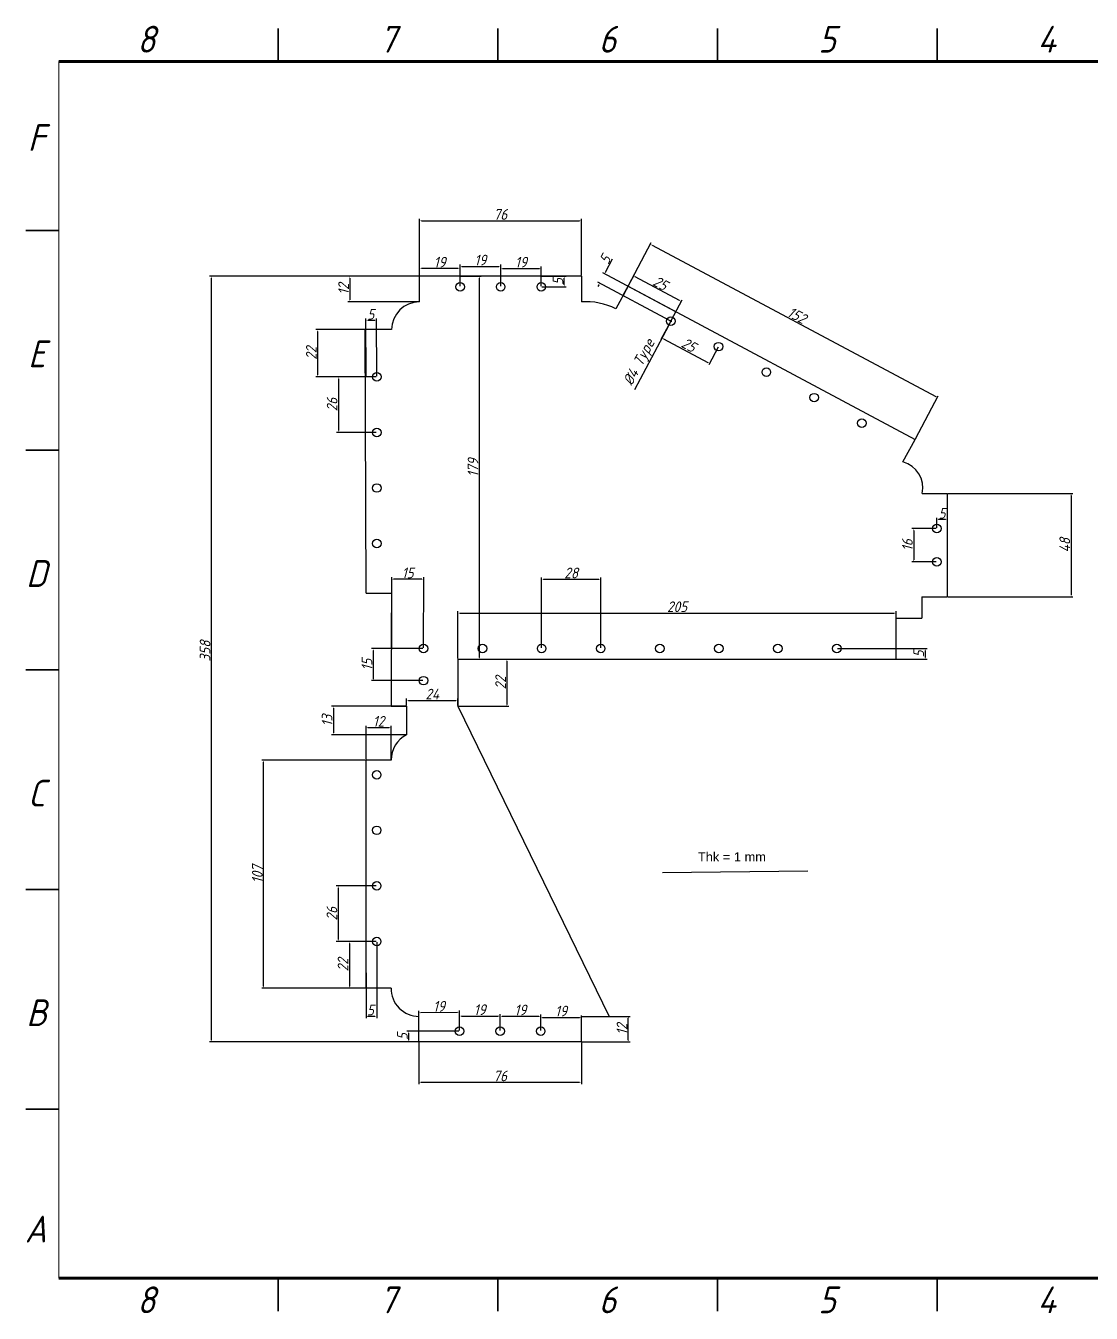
# Model space of a CAD drawing. Header units: inches. Extents: x 25 to 879, y 10 to 612.
# Drawn here: x 25 to 523, y 10 to 612 of the extents above; entities that cross this region are included whole.
import ezdxf

# ---------------------------------------------------------------- set-up
doc = ezdxf.new("R2010")
doc.units = ezdxf.units.IN
doc.header["$MEASUREMENT"] = 0
doc.styles.add('Geniso', font='geniso.shx', dxfattribs={"oblique": 15})
doc.styles.get("Standard").update_dxf_attribs({"font": 'arial.ttf'})
doc.dimstyles.new('Copy of Standard', dxfattribs={"dimscale": 5, "dimtxt": 1, "dimasz": 0.18, "dimexe": 0.18, "dimexo": 0.0625, "dimgap": 0.09, "dimtad": 1, "dimdec": 0, "dimzin": 0, "dimdsep": 46, "dimtxsty": 'Geniso', "dimcen": 0.09, "dimclrd": 1, "dimclre": 1, "dimadec": 0, "dimazin": 0, "dimtfac": 1, "dimtdec": 0, "dimtofl": 0, "dimtmove": 0, "dimatfit": 0, "dimfxl": 1, "dimtolj": 1, "dimtzin": 0, "dimlwd": -1, "dimlwe": -1, "dimarcsym": 0})

# ---------------------------------------------------------------- blocks, each defined once
blk = doc.blocks.new('*D140')
at = {"color": 1, "transparency": 16777216}
for p, q in [((306.62, 490.37), (317.35, 510.5)), ((317.72, 509.28), (450.38, 438.53)), ((440.87, 418.77), (451.6, 438.9))]:
    blk.add_line(p, q, dxfattribs=at)
for points in [[(317.79, 509.41), (317.65, 509.15), (316.93, 509.7)], [(450.45, 438.66), (450.31, 438.39), (451.18, 438.1)]]:
    blk.add_solid(points, dxfattribs=at)
at = {"layer": 'Defpoints', "color": 0, "transparency": 16777216}
for p in [(306.47, 490.09), (451.18, 438.1), (440.72, 418.49)]:
    blk.add_point(p, dxfattribs=at)
at = {"color": 0, "transparency": 16777216, "insert": (385.44, 476.51), "char_height": 5, "attachment_point": 5, "rotation": 331.92751, "style": 'Geniso'}
blk.add_mtext('\\A1;152', dxfattribs=at)
blk = doc.blocks.new('*D141')
at = {"color": 1, "transparency": 16777216}
for p, q in [((208.9, 495.11), (208.9, 521.63)), ((209.8, 520.73), (283.75, 520.73)), ((284.65, 495.11), (284.65, 521.63))]:
    blk.add_line(p, q, dxfattribs=at)
for points in [[(209.8, 520.88), (209.8, 520.58), (208.9, 520.73)], [(283.75, 520.88), (283.75, 520.58), (284.65, 520.73)]]:
    blk.add_solid(points, dxfattribs=at)
at = {"layer": 'Defpoints', "color": 0, "transparency": 16777216}
for p in [(284.65, 520.73), (208.9, 494.8), (284.65, 494.8)]:
    blk.add_point(p, dxfattribs=at)
at = {"color": 0, "transparency": 16777216, "insert": (246.77, 523.68), "char_height": 5, "attachment_point": 5, "style": 'Geniso'}
blk.add_mtext('\\A1;76', dxfattribs=at)
blk = doc.blocks.new('*D142')
at = {"color": 1, "transparency": 16777216}
for p, q in [((456.21, 393.2), (514.61, 393.2)), ((513.71, 392.3), (513.71, 345.7)), ((456.21, 344.8), (514.61, 344.8))]:
    blk.add_line(p, q, dxfattribs=at)
for points in [[(513.56, 392.3), (513.86, 392.3), (513.71, 393.2)], [(513.56, 345.7), (513.86, 345.7), (513.71, 344.8)]]:
    blk.add_solid(points, dxfattribs=at)
at = {"layer": 'Defpoints', "color": 0, "transparency": 16777216}
for p in [(455.9, 393.2), (455.9, 344.8), (513.71, 344.8)]:
    blk.add_point(p, dxfattribs=at)
at = {"color": 0, "transparency": 16777216, "insert": (510.76, 369), "char_height": 5, "attachment_point": 5, "rotation": 90, "style": 'Geniso'}
blk.add_mtext('\\A1;48', dxfattribs=at)
blk = doc.blocks.new('*D143')
at = {"color": 1, "transparency": 16777216}
for p, q in [((228.21, 494.8), (237.82, 494.8)), ((236.92, 316.52), (236.92, 493.9)), ((228.21, 315.62), (237.82, 315.62))]:
    blk.add_line(p, q, dxfattribs=at)
for points in [[(236.77, 493.9), (237.07, 493.9), (236.92, 494.8)], [(236.77, 316.52), (237.07, 316.52), (236.92, 315.62)]]:
    blk.add_solid(points, dxfattribs=at)
at = {"layer": 'Defpoints', "color": 0, "transparency": 16777216}
for p in [(227.9, 494.8), (236.92, 494.8), (227.9, 315.62)]:
    blk.add_point(p, dxfattribs=at)
at = {"color": 0, "transparency": 16777216, "insert": (233.97, 405.21), "char_height": 5, "attachment_point": 5, "rotation": 90, "style": 'Geniso'}
blk.add_mtext('\\A1;179', dxfattribs=at)
blk = doc.blocks.new('*D144')
at = {"color": 1, "transparency": 16777216}
for p, q in [((208.58, 494.8), (175.46, 494.8)), ((176.36, 493.9), (176.36, 483.7)), ((208.58, 482.8), (175.46, 482.8))]:
    blk.add_line(p, q, dxfattribs=at)
for points in [[(176.21, 493.9), (176.51, 493.9), (176.36, 494.8)], [(176.21, 483.7), (176.51, 483.7), (176.36, 482.8)]]:
    blk.add_solid(points, dxfattribs=at)
at = {"layer": 'Defpoints', "color": 0, "transparency": 16777216}
for p in [(208.9, 494.8), (176.36, 482.8), (208.9, 482.8)]:
    blk.add_point(p, dxfattribs=at)
at = {"color": 0, "transparency": 16777216, "insert": (173.41, 488.8), "char_height": 5, "attachment_point": 5, "rotation": 90, "style": 'Geniso'}
blk.add_mtext('\\A1;12', dxfattribs=at)
blk = doc.blocks.new('*D145')
at = {"color": 1, "transparency": 16777216}
for p, q in [((226.89, 315.93), (226.89, 338.14)), ((227.79, 337.24), (431, 337.24)), ((431.9, 315.93), (431.9, 338.14))]:
    blk.add_line(p, q, dxfattribs=at)
for points in [[(227.79, 337.39), (227.79, 337.09), (226.89, 337.24)], [(431, 337.39), (431, 337.09), (431.9, 337.24)]]:
    blk.add_solid(points, dxfattribs=at)
at = {"layer": 'Defpoints', "color": 0, "transparency": 16777216}
for p in [(431.9, 337.24), (226.89, 315.62), (431.9, 315.62)]:
    blk.add_point(p, dxfattribs=at)
at = {"color": 0, "transparency": 16777216, "insert": (329.4, 340.19), "char_height": 5, "attachment_point": 5, "style": 'Geniso'}
blk.add_mtext('\\A1;205', dxfattribs=at)
blk = doc.blocks.new('*D146')
at = {"color": 1, "transparency": 16777216}
for p, q in [((295.96, 496.72), (299.26, 502.9)), ((328.54, 478.32), (294.74, 496.35)), ((292.76, 490.72), (292.34, 489.92)), ((326.19, 473.91), (292.39, 491.94))]:
    blk.add_line(p, q, dxfattribs=at)
for points in [[(295.83, 496.79), (296.09, 496.65), (295.54, 495.92)], [(292.63, 490.79), (292.89, 490.65), (293.18, 491.51)]]:
    blk.add_solid(points, dxfattribs=at)
at = {"layer": 'Defpoints', "color": 0, "transparency": 16777216}
for p in [(295.54, 495.92), (328.82, 478.17), (326.47, 473.76)]:
    blk.add_point(p, dxfattribs=at)
at = {"color": 0, "transparency": 16777216, "insert": (295.75, 502.59), "char_height": 5, "attachment_point": 5, "rotation": 61.92751, "style": 'Geniso'}
blk.add_mtext('\\A1;5', dxfattribs=at)
blk = doc.blocks.new('*D147')
at = {"color": 1, "transparency": 16777216}
for p, q in [((325.34, 471.64), (309.44, 441.64)), ((326.02, 473.76), (326.92, 473.76)), ((326.47, 473.31), (326.47, 474.21))]:
    blk.add_line(p, q, dxfattribs=at)
blk.add_solid([(325.21, 471.71), (325.47, 471.57), (325.76, 472.44)], dxfattribs=at)
at = {"layer": 'Defpoints', "color": 0, "transparency": 16777216}
for p in [(325.76, 472.44), (327.17, 475.09)]:
    blk.add_point(p, dxfattribs=at)
at = {"color": 0, "transparency": 16777216, "insert": (312.14, 454.37), "char_height": 5, "attachment_point": 5, "rotation": 62.07586, "style": 'Geniso'}
blk.add_mtext('\\A1;%%C4 Type', dxfattribs=at)
blk = doc.blocks.new('*D148')
at = {"color": 1, "transparency": 16777216}
for p, q in [((266.21, 494.8), (277.53, 494.8)), ((276.63, 490.7), (276.63, 493.9)), ((266.21, 489.8), (277.53, 489.8))]:
    blk.add_line(p, q, dxfattribs=at)
for points in [[(276.48, 493.9), (276.78, 493.9), (276.63, 494.8)], [(276.48, 490.7), (276.78, 490.7), (276.63, 489.8)]]:
    blk.add_solid(points, dxfattribs=at)
at = {"layer": 'Defpoints', "color": 0, "transparency": 16777216}
for p in [(265.9, 494.8), (276.63, 494.8), (265.9, 489.8)]:
    blk.add_point(p, dxfattribs=at)
at = {"color": 0, "transparency": 16777216, "insert": (273.68, 492.3), "char_height": 5, "attachment_point": 5, "rotation": 90, "style": 'Geniso'}
blk.add_mtext('\\A1;5', dxfattribs=at)
blk = doc.blocks.new('*D149')
at = {"color": 1, "transparency": 16777216}
for p, q in [((183.96, 448.03), (183.88, 474.94)), ((187.98, 474.05), (184.78, 474.05)), ((188.96, 448.04), (188.88, 474.96))]:
    blk.add_line(p, q, dxfattribs=at)
for points in [[(184.78, 474.2), (184.78, 473.9), (183.88, 474.04)], [(187.98, 474.2), (187.98, 473.9), (188.88, 474.06)]]:
    blk.add_solid(points, dxfattribs=at)
at = {"layer": 'Defpoints', "color": 0, "transparency": 16777216}
for p in [(183.88, 474.04), (183.96, 447.71), (188.96, 447.73)]:
    blk.add_point(p, dxfattribs=at)
at = {"color": 0, "transparency": 16777216, "insert": (186.14, 477), "char_height": 5, "attachment_point": 5, "rotation": 0.16453, "style": 'Geniso'}
blk.add_mtext('\\A1;5', dxfattribs=at)
blk = doc.blocks.new('*D151')
at = {"color": 1, "transparency": 16777216}
for p, q in [((450.89, 377.11), (450.87, 381.83)), ((454.97, 380.96), (451.77, 380.94)), ((455.89, 377.13), (455.87, 381.86))]:
    blk.add_line(p, q, dxfattribs=at)
for points in [[(451.77, 381.09), (451.77, 380.79), (450.87, 380.93)], [(454.97, 381.11), (454.97, 380.81), (455.87, 380.96)]]:
    blk.add_solid(points, dxfattribs=at)
at = {"layer": 'Defpoints', "color": 0, "transparency": 16777216}
for p in [(450.87, 380.93), (450.9, 376.79), (455.9, 376.82)]:
    blk.add_point(p, dxfattribs=at)
at = {"color": 0, "transparency": 16777216, "insert": (453.35, 383.9), "char_height": 5, "attachment_point": 5, "rotation": 0.3309, "style": 'Geniso'}
blk.add_mtext('\\A1;5', dxfattribs=at)
blk = doc.blocks.new('*D139')
at = {"color": 1, "transparency": 16777216}
for p, q in [((226.58, 494.8), (110.69, 494.8)), ((111.59, 137.52), (111.59, 493.9)), ((226.58, 136.62), (110.69, 136.62))]:
    blk.add_line(p, q, dxfattribs=at)
for points in [[(111.44, 493.9), (111.74, 493.9), (111.59, 494.8)], [(111.44, 137.52), (111.74, 137.52), (111.59, 136.62)]]:
    blk.add_solid(points, dxfattribs=at)
at = {"layer": 'Defpoints', "color": 0, "transparency": 16777216}
for p in [(111.59, 494.8), (226.89, 494.8), (226.89, 136.62)]:
    blk.add_point(p, dxfattribs=at)
at = {"color": 0, "transparency": 16777216, "insert": (108.64, 319.45), "char_height": 5, "attachment_point": 5, "rotation": 90, "style": 'Geniso'}
blk.add_mtext('\\A1;358', dxfattribs=at)
blk = doc.blocks.new('*D152')
at = {"color": 1, "transparency": 16777216}
for p, q in [((227.31, 141.72), (203.01, 141.72)), ((203.91, 137.52), (203.91, 140.82)), ((227.31, 136.62), (203.01, 136.62))]:
    blk.add_line(p, q, dxfattribs=at)
for points in [[(203.76, 140.82), (204.06, 140.82), (203.91, 141.72)], [(203.76, 137.52), (204.06, 137.52), (203.91, 136.62)]]:
    blk.add_solid(points, dxfattribs=at)
at = {"layer": 'Defpoints', "color": 0, "transparency": 16777216}
for p in [(203.91, 141.72), (227.62, 141.72), (227.62, 136.62)]:
    blk.add_point(p, dxfattribs=at)
at = {"color": 0, "transparency": 16777216, "insert": (200.96, 139.17), "char_height": 5, "attachment_point": 5, "rotation": 90, "style": 'Geniso'}
blk.add_mtext('\\A1;5', dxfattribs=at)
blk = doc.blocks.new('*D153')
at = {"color": 1, "transparency": 16777216}
for p, q in [((188.9, 183.31), (188.9, 147.73)), ((183.9, 169.04), (183.9, 147.73)), ((184.8, 148.63), (188, 148.63))]:
    blk.add_line(p, q, dxfattribs=at)
for points in [[(184.8, 148.78), (184.8, 148.48), (183.9, 148.63)], [(188, 148.78), (188, 148.48), (188.9, 148.63)]]:
    blk.add_solid(points, dxfattribs=at)
at = {"layer": 'Defpoints', "color": 0, "transparency": 16777216}
for p in [(188.9, 183.62), (183.9, 169.35), (188.9, 148.63)]:
    blk.add_point(p, dxfattribs=at)
at = {"color": 0, "transparency": 16777216, "insert": (185.97, 151.58), "char_height": 5, "attachment_point": 5, "style": 'Geniso'}
blk.add_mtext('\\A1;5', dxfattribs=at)
blk = doc.blocks.new('*D154')
at = {"color": 1, "transparency": 16777216}
for p, q in [((188.58, 209.62), (169.99, 209.62)), ((170.89, 208.72), (170.89, 184.52)), ((188.58, 183.62), (169.99, 183.62))]:
    blk.add_line(p, q, dxfattribs=at)
for points in [[(170.74, 208.72), (171.04, 208.72), (170.89, 209.62)], [(170.74, 184.52), (171.04, 184.52), (170.89, 183.62)]]:
    blk.add_solid(points, dxfattribs=at)
at = {"layer": 'Defpoints', "color": 0, "transparency": 16777216}
for p in [(188.9, 209.62), (170.89, 183.62), (188.9, 183.62)]:
    blk.add_point(p, dxfattribs=at)
at = {"color": 0, "transparency": 16777216, "insert": (167.94, 196.62), "char_height": 5, "attachment_point": 5, "rotation": 90, "style": 'Geniso'}
blk.add_mtext('\\A1;26', dxfattribs=at)
blk = doc.blocks.new('*D155')
at = {"color": 1, "transparency": 16777216}
for p, q in [((188.65, 447.73), (170.11, 447.73)), ((171.01, 446.83), (171.01, 422.63)), ((188.65, 421.73), (170.11, 421.73))]:
    blk.add_line(p, q, dxfattribs=at)
for points in [[(170.86, 446.83), (171.16, 446.83), (171.01, 447.73)], [(170.86, 422.63), (171.16, 422.63), (171.01, 421.73)]]:
    blk.add_solid(points, dxfattribs=at)
at = {"layer": 'Defpoints', "color": 0, "transparency": 16777216}
for p in [(188.96, 447.73), (171.01, 421.73), (188.96, 421.73)]:
    blk.add_point(p, dxfattribs=at)
at = {"color": 0, "transparency": 16777216, "insert": (168.06, 434.73), "char_height": 5, "attachment_point": 5, "rotation": 90, "style": 'Geniso'}
blk.add_mtext('\\A1;26', dxfattribs=at)
blk = doc.blocks.new('*D156')
at = {"color": 1, "transparency": 16777216}
for p, q in [((183.58, 268.44), (135.12, 268.44)), ((136.02, 162.7), (136.02, 267.54)), ((183.58, 161.8), (135.12, 161.8))]:
    blk.add_line(p, q, dxfattribs=at)
for points in [[(135.87, 267.54), (136.17, 267.54), (136.02, 268.44)], [(135.87, 162.7), (136.17, 162.7), (136.02, 161.8)]]:
    blk.add_solid(points, dxfattribs=at)
at = {"layer": 'Defpoints', "color": 0, "transparency": 16777216}
for p in [(136.02, 268.44), (183.9, 268.44), (183.9, 161.8)]:
    blk.add_point(p, dxfattribs=at)
at = {"color": 0, "transparency": 16777216, "insert": (133.07, 215.12), "char_height": 5, "attachment_point": 5, "rotation": 90, "style": 'Geniso'}
blk.add_mtext('\\A1;107', dxfattribs=at)
blk = doc.blocks.new('*D158')
at = {"color": 1, "transparency": 16777216}
for p, q in [((208.65, 136.31), (208.65, 116.91)), ((284.65, 136.31), (284.65, 116.91)), ((209.55, 117.81), (283.75, 117.81))]:
    blk.add_line(p, q, dxfattribs=at)
for points in [[(209.55, 117.96), (209.55, 117.66), (208.65, 117.81)], [(283.75, 117.96), (283.75, 117.66), (284.65, 117.81)]]:
    blk.add_solid(points, dxfattribs=at)
at = {"layer": 'Defpoints', "color": 0, "transparency": 16777216}
for p in [(208.65, 136.62), (284.65, 136.62), (284.65, 117.81)]:
    blk.add_point(p, dxfattribs=at)
at = {"color": 0, "transparency": 16777216, "insert": (246.65, 120.76), "char_height": 5, "attachment_point": 5, "style": 'Geniso'}
blk.add_mtext('\\A1;76', dxfattribs=at)
blk = doc.blocks.new('*D159')
at = {"color": 1, "transparency": 16777216}
for p, q in [((284.96, 148.62), (307.5, 148.62)), ((306.6, 137.52), (306.6, 147.72)), ((284.96, 136.62), (307.5, 136.62))]:
    blk.add_line(p, q, dxfattribs=at)
for points in [[(306.45, 147.72), (306.75, 147.72), (306.6, 148.62)], [(306.45, 137.52), (306.75, 137.52), (306.6, 136.62)]]:
    blk.add_solid(points, dxfattribs=at)
at = {"layer": 'Defpoints', "color": 0, "transparency": 16777216}
for p in [(284.65, 148.62), (306.6, 148.62), (284.65, 136.62)]:
    blk.add_point(p, dxfattribs=at)
at = {"color": 0, "transparency": 16777216, "insert": (303.65, 142.62), "char_height": 5, "attachment_point": 5, "rotation": 90, "style": 'Geniso'}
blk.add_mtext('\\A1;12', dxfattribs=at)
blk = doc.blocks.new('*D160')
at = {"color": 1, "transparency": 16777216}
for p, q in [((227.21, 315.62), (250.73, 315.62)), ((249.83, 314.72), (249.83, 294.52)), ((227.21, 293.62), (250.73, 293.62))]:
    blk.add_line(p, q, dxfattribs=at)
for points in [[(249.68, 314.72), (249.98, 314.72), (249.83, 315.62)], [(249.68, 294.52), (249.98, 294.52), (249.83, 293.62)]]:
    blk.add_solid(points, dxfattribs=at)
at = {"layer": 'Defpoints', "color": 0, "transparency": 16777216}
for p in [(226.89, 315.62), (226.89, 293.62), (249.83, 293.62)]:
    blk.add_point(p, dxfattribs=at)
at = {"color": 0, "transparency": 16777216, "insert": (246.88, 304.62), "char_height": 5, "attachment_point": 5, "rotation": 90, "style": 'Geniso'}
blk.add_mtext('\\A1;22', dxfattribs=at)
blk = doc.blocks.new('*D162')
at = {"color": 1, "transparency": 16777216}
for p, q in [((183.9, 268.75), (183.9, 284.56)), ((184.8, 283.66), (194.75, 283.66)), ((195.65, 268.75), (195.65, 284.56))]:
    blk.add_line(p, q, dxfattribs=at)
for points in [[(184.8, 283.81), (184.8, 283.51), (183.9, 283.66)], [(194.75, 283.81), (194.75, 283.51), (195.65, 283.66)]]:
    blk.add_solid(points, dxfattribs=at)
at = {"layer": 'Defpoints', "color": 0, "transparency": 16777216}
for p in [(195.65, 283.66), (183.9, 268.44), (195.65, 268.44)]:
    blk.add_point(p, dxfattribs=at)
at = {"color": 0, "transparency": 16777216, "insert": (189.77, 286.61), "char_height": 5, "attachment_point": 5, "style": 'Geniso'}
blk.add_mtext('\\A1;12', dxfattribs=at)
blk = doc.blocks.new('*D163')
at = {"color": 1, "transparency": 16777216}
for p, q in [((227.62, 142.04), (227.62, 149.67)), ((228.52, 148.77), (245.72, 148.77)), ((246.62, 142.04), (246.62, 149.67))]:
    blk.add_line(p, q, dxfattribs=at)
for points in [[(228.52, 148.92), (228.52, 148.62), (227.62, 148.77)], [(245.72, 148.92), (245.72, 148.62), (246.62, 148.77)]]:
    blk.add_solid(points, dxfattribs=at)
at = {"layer": 'Defpoints', "color": 0, "transparency": 16777216}
for p in [(246.62, 148.77), (227.62, 141.72), (246.62, 141.72)]:
    blk.add_point(p, dxfattribs=at)
at = {"color": 0, "transparency": 16777216, "insert": (237.12, 151.72), "char_height": 5, "attachment_point": 5, "style": 'Geniso'}
blk.add_mtext('\\A1;19', dxfattribs=at)
blk = doc.blocks.new('*D164')
at = {"color": 1, "transparency": 16777216}
for p, q in [((208.62, 141.93), (208.57, 151.2)), ((227.62, 142.04), (227.56, 151.3)), ((226.67, 150.4), (209.47, 150.3))]:
    blk.add_line(p, q, dxfattribs=at)
for points in [[(226.67, 150.55), (226.67, 150.25), (227.57, 150.4)], [(209.47, 150.45), (209.47, 150.15), (208.57, 150.3)]]:
    blk.add_solid(points, dxfattribs=at)
at = {"layer": 'Defpoints', "color": 0, "transparency": 16777216}
for p in [(208.57, 150.3), (208.62, 141.62), (227.62, 141.72)]:
    blk.add_point(p, dxfattribs=at)
at = {"color": 0, "transparency": 16777216, "insert": (218.05, 153.3), "char_height": 5, "attachment_point": 5, "rotation": 0.31559, "style": 'Geniso'}
blk.add_mtext('\\A1;19', dxfattribs=at)
blk = doc.blocks.new('*D165')
at = {"color": 1, "transparency": 16777216}
for p, q in [((246.62, 142.04), (246.62, 149.54)), ((247.52, 148.64), (264.72, 148.64)), ((265.62, 142.04), (265.62, 149.54))]:
    blk.add_line(p, q, dxfattribs=at)
for points in [[(247.52, 148.79), (247.52, 148.49), (246.62, 148.64)], [(264.72, 148.79), (264.72, 148.49), (265.62, 148.64)]]:
    blk.add_solid(points, dxfattribs=at)
at = {"layer": 'Defpoints', "color": 0, "transparency": 16777216}
for p in [(265.62, 148.64), (246.62, 141.72), (265.62, 141.72)]:
    blk.add_point(p, dxfattribs=at)
at = {"color": 0, "transparency": 16777216, "insert": (256.12, 151.59), "char_height": 5, "attachment_point": 5, "style": 'Geniso'}
blk.add_mtext('\\A1;19', dxfattribs=at)
blk = doc.blocks.new('*D166')
at = {"color": 1, "transparency": 16777216}
for p, q in [((265.62, 142.04), (265.62, 149.04)), ((266.52, 148.14), (283.75, 148.14)), ((284.65, 142.04), (284.65, 149.04))]:
    blk.add_line(p, q, dxfattribs=at)
for points in [[(266.52, 148.29), (266.52, 147.99), (265.62, 148.14)], [(283.75, 148.29), (283.75, 147.99), (284.65, 148.14)]]:
    blk.add_solid(points, dxfattribs=at)
at = {"layer": 'Defpoints', "color": 0, "transparency": 16777216}
for p in [(284.65, 148.14), (265.62, 141.72), (284.65, 141.72)]:
    blk.add_point(p, dxfattribs=at)
at = {"color": 0, "transparency": 16777216, "insert": (275.13, 151.09), "char_height": 5, "attachment_point": 5, "style": 'Geniso'}
blk.add_mtext('\\A1;19', dxfattribs=at)
blk = doc.blocks.new('*D167')
at = {"color": 1, "transparency": 16777216}
for p, q in [((188.58, 183.62), (175.21, 183.62)), ((176.11, 182.72), (176.11, 162.7)), ((188.58, 161.8), (175.21, 161.8))]:
    blk.add_line(p, q, dxfattribs=at)
for points in [[(175.96, 182.72), (176.26, 182.72), (176.11, 183.62)], [(175.96, 162.7), (176.26, 162.7), (176.11, 161.8)]]:
    blk.add_solid(points, dxfattribs=at)
at = {"layer": 'Defpoints', "color": 0, "transparency": 16777216}
for p in [(188.9, 183.62), (176.11, 161.8), (188.9, 161.8)]:
    blk.add_point(p, dxfattribs=at)
at = {"color": 0, "transparency": 16777216, "insert": (173.16, 172.71), "char_height": 5, "attachment_point": 5, "rotation": 90, "style": 'Geniso'}
blk.add_mtext('\\A1;22', dxfattribs=at)
blk = doc.blocks.new('*D168')
at = {"color": 1, "transparency": 16777216}
for p, q in [((188.65, 469.8), (160.39, 469.8)), ((161.29, 448.63), (161.29, 468.9)), ((188.65, 447.73), (160.39, 447.73))]:
    blk.add_line(p, q, dxfattribs=at)
for points in [[(161.14, 468.9), (161.44, 468.9), (161.29, 469.8)], [(161.14, 448.63), (161.44, 448.63), (161.29, 447.73)]]:
    blk.add_solid(points, dxfattribs=at)
at = {"layer": 'Defpoints', "color": 0, "transparency": 16777216}
for p in [(161.29, 469.8), (188.96, 469.8), (188.96, 447.73)]:
    blk.add_point(p, dxfattribs=at)
at = {"color": 0, "transparency": 16777216, "insert": (158.34, 458.76), "char_height": 5, "attachment_point": 5, "rotation": 90, "style": 'Geniso'}
blk.add_mtext('\\A1;22', dxfattribs=at)
blk = doc.blocks.new('*D171')
at = {"color": 1, "transparency": 16777216}
for p, q in [((450.58, 376.79), (439.2, 376.79)), ((440.1, 375.89), (440.1, 362.1)), ((450.58, 361.2), (439.2, 361.2))]:
    blk.add_line(p, q, dxfattribs=at)
for points in [[(439.95, 375.89), (440.25, 375.89), (440.1, 376.79)], [(439.95, 362.1), (440.25, 362.1), (440.1, 361.2)]]:
    blk.add_solid(points, dxfattribs=at)
at = {"layer": 'Defpoints', "color": 0, "transparency": 16777216}
for p in [(450.9, 376.79), (440.1, 361.2), (450.9, 361.2)]:
    blk.add_point(p, dxfattribs=at)
at = {"color": 0, "transparency": 16777216, "insert": (437.15, 369), "char_height": 5, "attachment_point": 5, "rotation": 90, "style": 'Geniso'}
blk.add_mtext('\\A1;16', dxfattribs=at)
blk = doc.blocks.new('*D172')
at = {"color": 1, "transparency": 16777216}
for p, q in [((326.32, 473.49), (321.89, 465.19)), ((323.11, 465.56), (343.87, 454.49)), ((348.67, 461.57), (344.24, 453.27))]:
    blk.add_line(p, q, dxfattribs=at)
for points in [[(323.18, 465.69), (323.04, 465.43), (322.32, 465.98)], [(343.94, 454.62), (343.8, 454.36), (344.67, 454.06)]]:
    blk.add_solid(points, dxfattribs=at)
at = {"layer": 'Defpoints', "color": 0, "transparency": 16777216}
for p in [(326.47, 473.76), (348.82, 461.84), (344.67, 454.06)]:
    blk.add_point(p, dxfattribs=at)
at = {"color": 0, "transparency": 16777216, "insert": (334.88, 462.63), "char_height": 5, "attachment_point": 5, "rotation": 331.92751, "style": 'Geniso'}
blk.add_mtext('\\A1;25', dxfattribs=at)
blk = doc.blocks.new('*D173')
at = {"color": 1, "transparency": 16777216}
for p, q in [((304.26, 485.96), (309.43, 495.65)), ((330.57, 483.36), (309.8, 494.44)), ((326.61, 474.04), (331.78, 483.73))]:
    blk.add_line(p, q, dxfattribs=at)
for points in [[(309.88, 494.57), (309.73, 494.3), (309.01, 494.86)], [(330.64, 483.49), (330.5, 483.23), (331.36, 482.94)]]:
    blk.add_solid(points, dxfattribs=at)
at = {"layer": 'Defpoints', "color": 0, "transparency": 16777216}
for p in [(309.01, 494.86), (304.12, 485.68), (326.47, 473.76)]:
    blk.add_point(p, dxfattribs=at)
at = {"color": 0, "transparency": 16777216, "insert": (321.57, 491.5), "char_height": 5, "attachment_point": 5, "rotation": 331.92751, "style": 'Geniso'}
blk.add_mtext('\\A1;25', dxfattribs=at)
blk = doc.blocks.new('*D174')
at = {"color": 1, "transparency": 16777216}
for p, q in [((227.9, 490.11), (227.9, 500.29)), ((246.9, 490.11), (246.9, 500.29)), ((228.8, 499.39), (246, 499.39))]:
    blk.add_line(p, q, dxfattribs=at)
for points in [[(228.8, 499.54), (228.8, 499.24), (227.9, 499.39)], [(246, 499.54), (246, 499.24), (246.9, 499.39)]]:
    blk.add_solid(points, dxfattribs=at)
at = {"layer": 'Defpoints', "color": 0, "transparency": 16777216}
for p in [(246.9, 499.39), (227.9, 489.8), (246.9, 489.8)]:
    blk.add_point(p, dxfattribs=at)
at = {"color": 0, "transparency": 16777216, "insert": (237.4, 502.34), "char_height": 5, "attachment_point": 5, "style": 'Geniso'}
blk.add_mtext('\\A1;19', dxfattribs=at)
blk = doc.blocks.new('*D175')
at = {"color": 1, "transparency": 16777216}
for p, q in [((208.9, 490.11), (208.9, 499.31)), ((227, 498.41), (209.8, 498.41)), ((227.9, 490.11), (227.9, 499.31))]:
    blk.add_line(p, q, dxfattribs=at)
for points in [[(209.8, 498.56), (209.8, 498.26), (208.9, 498.41)], [(227, 498.56), (227, 498.26), (227.9, 498.41)]]:
    blk.add_solid(points, dxfattribs=at)
at = {"layer": 'Defpoints', "color": 0, "transparency": 16777216}
for p in [(208.9, 498.41), (208.9, 489.8), (227.9, 489.8)]:
    blk.add_point(p, dxfattribs=at)
at = {"color": 0, "transparency": 16777216, "insert": (218.4, 501.36), "char_height": 5, "attachment_point": 5, "style": 'Geniso'}
blk.add_mtext('\\A1;19', dxfattribs=at)
blk = doc.blocks.new('*U179')
blk.add_circle((0, 0), 2)
blk = doc.blocks.new('*U180')
at = {"color": 0, "linetype": 'ByBlock', "lineweight": -2, "transparency": 16777216}
for p in [(0, 0), (27.62, 0), (55.24, 0), (82.86, 0), (110.48, 0), (138.1, 0), (165.72, 0), (193.34, 0)]:
    blk.add_blockref('*U179', p, dxfattribs=at)
blk = doc.blocks.new('*D181')
at = {"color": 1, "transparency": 16777216}
for p, q in [((210.5, 320.62), (186.41, 320.62)), ((187.31, 319.72), (187.31, 306.52)), ((210.5, 305.62), (186.41, 305.62))]:
    blk.add_line(p, q, dxfattribs=at)
for points in [[(187.16, 319.72), (187.46, 319.72), (187.31, 320.62)], [(187.16, 306.52), (187.46, 306.52), (187.31, 305.62)]]:
    blk.add_solid(points, dxfattribs=at)
at = {"layer": 'Defpoints', "color": 0, "transparency": 16777216}
for p in [(210.82, 320.62), (187.31, 305.62), (210.82, 305.62)]:
    blk.add_point(p, dxfattribs=at)
at = {"color": 0, "transparency": 16777216, "insert": (184.36, 313.12), "char_height": 5, "attachment_point": 5, "rotation": 90, "style": 'Geniso'}
blk.add_mtext('\\A1;15', dxfattribs=at)
blk = doc.blocks.new('*D182')
at = {"color": 1, "transparency": 16777216}
for p, q in [((404.47, 320.62), (446.34, 320.62)), ((445.44, 319.72), (445.44, 316.52)), ((404.47, 315.62), (446.34, 315.62))]:
    blk.add_line(p, q, dxfattribs=at)
for points in [[(445.29, 319.72), (445.59, 319.72), (445.44, 320.62)], [(445.29, 316.52), (445.59, 316.52), (445.44, 315.62)]]:
    blk.add_solid(points, dxfattribs=at)
at = {"layer": 'Defpoints', "color": 0, "transparency": 16777216}
for p in [(404.16, 320.62), (404.16, 315.62), (445.44, 315.62)]:
    blk.add_point(p, dxfattribs=at)
at = {"color": 0, "transparency": 16777216, "insert": (442.49, 318.12), "char_height": 5, "attachment_point": 5, "rotation": 90, "style": 'Geniso'}
blk.add_mtext('\\A1;5', dxfattribs=at)
blk = doc.blocks.new('*D183')
at = {"color": 1, "transparency": 16777216}
for p, q in [((266.06, 320.93), (266.06, 353.93)), ((266.96, 353.03), (292.78, 353.03)), ((293.68, 320.93), (293.68, 353.93))]:
    blk.add_line(p, q, dxfattribs=at)
for points in [[(266.96, 353.18), (266.96, 352.88), (266.06, 353.03)], [(292.78, 353.18), (292.78, 352.88), (293.68, 353.03)]]:
    blk.add_solid(points, dxfattribs=at)
at = {"layer": 'Defpoints', "color": 0, "transparency": 16777216}
for p in [(293.68, 353.03), (266.06, 320.62), (293.68, 320.62)]:
    blk.add_point(p, dxfattribs=at)
at = {"color": 0, "transparency": 16777216, "insert": (279.87, 355.98), "char_height": 5, "attachment_point": 5, "style": 'Geniso'}
blk.add_mtext('\\A1;28', dxfattribs=at)
blk = doc.blocks.new('*U184')
blk.add_circle((0, 0), 2)
blk = doc.blocks.new('*U185')
at = {"color": 0, "linetype": 'ByBlock', "lineweight": -2, "transparency": 16777216}
for p in [(0, 0), (0, -26), (0, -52), (0, -78)]:
    blk.add_blockref('*U184', p, dxfattribs=at)
blk = doc.blocks.new('*U186')
blk.add_circle((0, 0), 2)
blk = doc.blocks.new('*U187')
at = {"color": 0, "linetype": 'ByBlock', "lineweight": -2, "transparency": 16777216}
for p in [(0, 78), (0, 52), (0, 26), (0, 0)]:
    blk.add_blockref('*U186', p, dxfattribs=at)
blk = doc.blocks.new('*U188')
blk.add_circle((0, 0), 2)
blk = doc.blocks.new('*U189')
at = {"color": 0, "linetype": 'ByBlock', "lineweight": -2, "transparency": 16777216}
for p in [(0, 0), (19, 0), (38, 0)]:
    blk.add_blockref('*U188', p, dxfattribs=at)
blk = doc.blocks.new('*D190')
at = {"color": 1, "transparency": 16777216}
for p, q in [((246.9, 490.11), (246.9, 499.3)), ((247.8, 498.4), (265, 498.4)), ((265.9, 490.11), (265.9, 499.3))]:
    blk.add_line(p, q, dxfattribs=at)
for points in [[(247.8, 498.55), (247.8, 498.25), (246.9, 498.4)], [(265, 498.55), (265, 498.25), (265.9, 498.4)]]:
    blk.add_solid(points, dxfattribs=at)
at = {"layer": 'Defpoints', "color": 0, "transparency": 16777216}
for p in [(265.9, 498.4), (246.9, 489.8), (265.9, 489.8)]:
    blk.add_point(p, dxfattribs=at)
at = {"color": 0, "transparency": 16777216, "insert": (256.4, 501.35), "char_height": 5, "attachment_point": 5, "style": 'Geniso'}
blk.add_mtext('\\A1;19', dxfattribs=at)
blk = doc.blocks.new('*D191')
at = {"color": 1, "transparency": 16777216}
for p, q in [((195.82, 320.98), (195.92, 354.01)), ((210.01, 353.07), (196.81, 353.1)), ((210.82, 320.93), (210.92, 353.96))]:
    blk.add_line(p, q, dxfattribs=at)
for points in [[(196.81, 353.25), (196.81, 352.95), (195.91, 353.11)], [(210.01, 353.22), (210.01, 352.92), (210.91, 353.06)]]:
    blk.add_solid(points, dxfattribs=at)
at = {"layer": 'Defpoints', "color": 0, "transparency": 16777216}
for p in [(195.91, 353.11), (195.82, 320.66), (210.82, 320.62)]:
    blk.add_point(p, dxfattribs=at)
at = {"color": 0, "transparency": 16777216, "insert": (203.42, 356.03), "char_height": 5, "attachment_point": 5, "rotation": 359.83108, "style": 'Geniso'}
blk.add_mtext('\\A1;15', dxfattribs=at)
blk = doc.blocks.new('*D195')
at = {"color": 1, "transparency": 16777216}
for p, q in [((202.58, 293.67), (167.78, 293.67)), ((168.68, 292.77), (168.68, 281.18)), ((202.58, 280.28), (167.78, 280.28))]:
    blk.add_line(p, q, dxfattribs=at)
for points in [[(168.53, 292.77), (168.83, 292.77), (168.68, 293.67)], [(168.53, 281.18), (168.83, 281.18), (168.68, 280.28)]]:
    blk.add_solid(points, dxfattribs=at)
at = {"layer": 'Defpoints', "color": 0, "transparency": 16777216}
for p in [(202.89, 293.67), (168.68, 280.28), (202.89, 280.28)]:
    blk.add_point(p, dxfattribs=at)
at = {"color": 0, "transparency": 16777216, "insert": (165.73, 286.97), "char_height": 5, "attachment_point": 5, "rotation": 90, "style": 'Geniso'}
blk.add_mtext('\\A1;13', dxfattribs=at)
blk = doc.blocks.new('*D196')
at = {"color": 1, "transparency": 16777216}
for p, q in [((202.89, 293.98), (202.89, 297.28)), ((203.79, 296.38), (225.99, 296.38)), ((226.89, 293.93), (226.89, 297.28))]:
    blk.add_line(p, q, dxfattribs=at)
for points in [[(203.79, 296.53), (203.79, 296.23), (202.89, 296.38)], [(225.99, 296.53), (225.99, 296.23), (226.89, 296.38)]]:
    blk.add_solid(points, dxfattribs=at)
at = {"layer": 'Defpoints', "color": 0, "transparency": 16777216}
for p in [(226.89, 296.38), (202.89, 293.67), (226.89, 293.62)]:
    blk.add_point(p, dxfattribs=at)
at = {"color": 0, "transparency": 16777216, "insert": (214.89, 299.33), "char_height": 5, "attachment_point": 5, "style": 'Geniso'}
blk.add_mtext('\\A1;24', dxfattribs=at)

msp = doc.modelspace()

# ---------------------------------------------------------------- linework, layer by layer
at = {"color": 7, "linetype": 'Continuous', "lineweight": 35}
for p, q in [((142.87, 595.22), (142.87, 610.63)), ((245.58, 595.22), (245.58, 610.63)), ((348.3, 595.22), (348.3, 610.63)), ((451.02, 610.63), (451.02, 595.22)), ((451.02, 595.22), (451.02, 610.63)), ((40.15, 516.13), (24.74, 516.13)), ((40.15, 413.41), (24.74, 413.41)), ((24.74, 310.69), (40.15, 310.69)), ((40.15, 310.69), (24.74, 310.69)), ((40.15, 207.97), (24.74, 207.97)), ((40.15, 105.25), (24.74, 105.25)), ((142.87, 26.15), (142.87, 10.74)), ((245.58, 26.15), (245.58, 10.74)), ((348.3, 26.15), (348.3, 10.74)), ((451.02, 10.74), (451.02, 26.15)), ((451.02, 26.15), (451.02, 10.74))]:
    msp.add_line(p, q, dxfattribs=at)
at = {"color": 7, "linetype": 'Continuous', "lineweight": 18}
msp.add_line((40.15, 26.15), (40.15, 595.22), dxfattribs=at)
at = {"color": 7, "linetype": 'Continuous', "lineweight": 70}
for p, q in [((40.15, 595.22), (861.9, 595.22)), ((861.9, 26.15), (40.15, 26.15))]:
    msp.add_line(p, q, dxfattribs=at)
for p, q in [((284.65, 494.8), (208.9, 494.8)), ((208.9, 482.8), (208.9, 494.8)), ((284.65, 494.8), (284.65, 482.8)), ((306.47, 490.09), (300.82, 479.51)), ((304.12, 485.68), (306.47, 490.09)), ((306.47, 490.09), (440.72, 418.49)), ((183.9, 346.62), (183.53, 469.8)), ((195.9, 469.8), (183.9, 469.8)), ((435.07, 407.91), (440.72, 418.49)), ((444.03, 393.2), (455.9, 393.2)), ((455.9, 344.8), (455.9, 393.2)), ((183.9, 346.62), (195.9, 346.62)), ((195.9, 346.62), (195.74, 293.67)), ((443.9, 344.8), (455.9, 344.8)), ((443.9, 344.8), (443.9, 334.8)), ((431.9, 315.62), (431.9, 334.8)), ((431.9, 334.8), (443.9, 334.8)), ((226.89, 315.62), (431.9, 315.62)), ((226.89, 315.62), (226.89, 293.62)), ((195.74, 293.67), (202.89, 293.67)), ((202.89, 293.67), (202.89, 280.28)), ((226.89, 293.62), (297.65, 148.62)), ((183.9, 161.8), (183.9, 268.44)), ((195.65, 268.44), (183.9, 268.44)), ((322.61, 215.96), (390.57, 216.72)), ((195.65, 161.8), (183.9, 161.8)), ((208.65, 136.62), (208.65, 148.62)), ((284.65, 136.62), (284.65, 148.62)), ((284.65, 148.62), (297.65, 148.62)), ((208.65, 136.62), (208.62, 141.62)), ((284.65, 136.62), (208.65, 136.62))]:
    msp.add_line(p, q)
for centre in [(227.9, 489.8), (246.9, 489.8), (265.9, 489.8), (326.47, 473.76), (348.82, 461.84), (371.17, 449.92), (393.52, 438), (415.87, 426.08), (450.9, 376.79), (450.9, 361.2), (210.82, 305.62)]:
    msp.add_circle(centre, 2)
for centre, radius, start, end in [((208.9, 469.8), 13, 90, 180), ((286.72, 451.62), 31.25, 63.17449, 93.80526), ((431.99, 395.95), 12.35, 347.1389, 75.5483), ((208.65, 268.62), 13, 116.25399, 180.79444), ((208.65, 161.62), 13, 179.20556, 269.99611)]:
    msp.add_arc(centre, radius, start, end)

# ---------------------------------------------------------------- block references
for name, p in [('*U185', (188.96, 447.73)), ('*U180', (210.82, 320.62)), ('*U187', (188.9, 183.62)), ('*U189', (227.62, 141.72))]:
    msp.add_blockref(name, p)

# ---------------------------------------------------------------- texts
at = {"color": 7, "linetype": 'Continuous', "lineweight": 0, "char_height": 12.52, "attachment_point": 2, "style": 'Geniso'}
for s, insert in [('8', (81.11, 611.89)), ('7', (194.1, 611.89)), ('6', (296.82, 611.89)), ('5', (399.54, 611.89)), ('4', (502.26, 611.89)), ('F', (29.74, 565.89)), ('E', (29.9, 464.72)), ('D', (29.73, 362)), ('C', (29.74, 259.28)), ('B', (29.78, 156.56)), ('A', (29.37, 55.38)), ('8', (81.11, 22.28)), ('7', (194.1, 22.28)), ('6', (296.82, 22.28)), ('5', (399.54, 22.28)), ('4', (502.26, 22.28))]:
    msp.add_mtext(s, dxfattribs=dict(at, insert=insert))
at = {"insert": (339.16, 225.34), "char_height": 4.293, "attachment_point": 1}
msp.add_mtext_dynamic_manual_height_columns('Thk = 1 mm', width=42.7627, gutter_width=1, heights=[0.146], dxfattribs=at)

# ---------------------------------------------------------------- dimensions: what is measured, and where the dimension line sits
for base, p1, p2, picture, middle in [((284.65, 520.73), (208.9, 494.8), (284.65, 494.8), '*D141', (246.77, 523.68)), ((208.9, 498.41), (227.9, 489.8), (208.9, 489.8), '*D175', (218.4, 501.36)), ((246.9, 499.39), (227.9, 489.8), (246.9, 489.8), '*D174', (237.4, 502.34)), ((265.9, 498.4), (246.9, 489.8), (265.9, 489.8), '*D190', (256.4, 501.35)), ((293.68, 353.03), (266.06, 320.62), (293.68, 320.62), '*D183', (279.87, 355.98)), ((226.89, 296.38), (202.89, 293.67), (226.89, 293.62), '*D196', (214.89, 299.33)), ((246.62, 148.77), (227.62, 141.72), (246.62, 141.72), '*D163', (237.12, 151.72)), ((265.62, 148.64), (246.62, 141.72), (265.62, 141.72), '*D165', (256.12, 151.59)), ((284.65, 148.14), (265.62, 141.72), (284.65, 141.72), '*D166', (275.13, 151.09)), ((284.65, 117.81), (208.65, 136.62), (284.65, 136.62), '*D158', (246.65, 120.76))]:
    dim = msp.add_linear_dim(base=base, p1=p1, p2=p2, dimstyle='Copy of Standard')
    dim.commit()
    dim.dimension.update_dxf_attribs({"geometry": picture, "text_midpoint": middle})
for base, p1, p2, angle, picture, middle, dimtype in [((295.54, 495.92), (326.47, 473.76), (328.82, 478.17), 61.92751, '*D146', (298.35, 501.2), 161), ((111.59, 494.8), (226.89, 136.62), (226.89, 494.8), 90, '*D139', (111.59, 319.45), 160), ((183.88, 474.04), (188.96, 447.73), (183.96, 447.71), 180.16453, '*D149', (186.15, 474.05), 161), ((168.68, 280.28), (202.89, 293.67), (202.89, 280.28), 90, '*D195', (168.68, 286.97), 160)]:
    dim = msp.add_linear_dim(base=base, p1=p1, p2=p2, angle=angle, dimstyle='Copy of Standard')
    dim.commit()
    dim.dimension.update_dxf_attribs({"geometry": picture, "text_midpoint": middle, "dimtype": dimtype})
for p1, p2, distance, picture, middle in [((306.47, 490.09), (440.72, 418.49), 22.22, '*D140', (385.44, 476.51)), ((326.47, 473.76), (304.12, 485.68), -10.4, '*D173', (321.57, 491.5)), ((326.47, 473.76), (348.82, 461.84), -8.81, '*D172', (334.88, 462.63)), ((455.9, 376.82), (450.9, 376.79), -4.14, '*D151', (453.35, 383.9)), ((210.82, 320.62), (195.82, 320.66), -32.44, '*D191', (203.42, 356.03)), ((227.62, 141.72), (208.62, 141.62), -8.68, '*D164', (218.05, 153.3))]:
    dim = msp.add_aligned_dim(p1=p1, p2=p2, distance=distance, dimstyle='Copy of Standard')
    dim.commit()
    dim.dimension.update_dxf_attribs({"geometry": picture, "text_midpoint": middle})
for base, p1, p2, picture, middle in [((176.36, 482.8), (208.9, 494.8), (208.9, 482.8), '*D144', (173.41, 488.8)), ((236.92, 494.8), (227.9, 315.62), (227.9, 494.8), '*D143', (233.97, 405.21)), ((276.63, 494.8), (265.9, 489.8), (265.9, 494.8), '*D148', (273.68, 492.3)), ((161.29, 469.8), (188.96, 447.73), (188.96, 469.8), '*D168', (158.34, 458.76)), ((171.01, 421.73), (188.96, 447.73), (188.96, 421.73), '*D155', (168.06, 434.73)), ((513.71, 344.8), (455.9, 393.2), (455.9, 344.8), '*D142', (510.76, 369)), ((440.1, 361.2), (450.9, 376.79), (450.9, 361.2), '*D171', (437.15, 369)), ((187.31, 305.62), (210.82, 320.62), (210.82, 305.62), '*D181', (184.36, 313.12)), ((445.44, 315.62), (404.16, 320.62), (404.16, 315.62), '*D182', (442.49, 318.12)), ((249.83, 293.62), (226.89, 315.62), (226.89, 293.62), '*D160', (246.88, 304.62)), ((136.02, 268.44), (183.9, 161.8), (183.9, 268.44), '*D156', (133.07, 215.12)), ((170.89, 183.62), (188.9, 209.62), (188.9, 183.62), '*D154', (167.94, 196.62)), ((176.11, 161.8), (188.9, 183.62), (188.9, 161.8), '*D167', (173.16, 172.71)), ((306.6, 148.62), (284.65, 136.62), (284.65, 148.62), '*D159', (303.65, 142.62)), ((203.91, 141.72), (227.62, 136.62), (227.62, 141.72), '*D152', (200.96, 139.17))]:
    dim = msp.add_linear_dim(base=base, p1=p1, p2=p2, angle=90, dimstyle='Copy of Standard')
    dim.commit()
    dim.dimension.update_dxf_attribs({"geometry": picture, "text_midpoint": middle})
dim = msp.add_diameter_dim_2p(p1=(327.17, 475.09), p2=(325.76, 472.44), text='%%C4 Type', dimstyle='Copy of Standard')
dim.commit()
dim.dimension.update_dxf_attribs({"geometry": '*D147', "text_midpoint": (315.3, 452.69), "dimtype": 163})
for base, p1, p2, picture, middle in [((431.9, 337.24), (226.89, 315.62), (431.9, 315.62), '*D145', (329.4, 337.24)), ((195.65, 283.66), (183.9, 268.44), (195.65, 268.44), '*D162', (189.77, 283.66)), ((188.9, 148.63), (183.9, 169.35), (188.9, 183.62), '*D153', (185.97, 148.63))]:
    dim = msp.add_linear_dim(base=base, p1=p1, p2=p2, dimstyle='Copy of Standard')
    dim.commit()
    dim.dimension.update_dxf_attribs({"geometry": picture, "text_midpoint": middle, "dimtype": 160})

doc.saveas('drawing.dxf')
